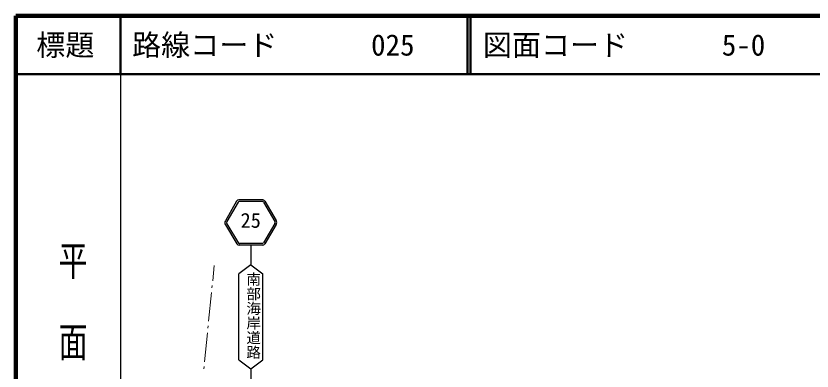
# Model space of a CAD drawing. Units: millimetres, scale not verified. Extents: x 40000 to 680000, y 20000 to 380000.
# Drawn here: x 40000 to 177059, y 318866 to 380000 of the extents above; entities that cross this region are included whole.
import ezdxf
from ezdxf.enums import TextEntityAlignment as Align

# ---------------------------------------------------------------- set-up
doc = ezdxf.new("R2010")
doc.units = ezdxf.units.MM
doc.header["$LTSCALE"] = 1000
for name, color, linetype, lineweight in [('M-BMK-HTXT', 7, 'Continuous', 13), ('M-STR-STRC', 7, 'Continuous', 25), ('M-TTL', 2, 'Continuous', 140), ('M-TTL-BAND', 7, 'Continuous', 25), ('M-TTL-TXT', 7, 'Continuous', 50)]:
    doc.layers.add(name, color=color, linetype=linetype, lineweight=lineweight)
doc.styles.add('@ＭＳ ゴシック', font='')
doc.styles.add('ＭＳ ゴシック', font='')
doc.styles.get('@ＭＳ ゴシック').set_extended_font_data('@MS Gothic')
doc.styles.get('ＭＳ ゴシック').set_extended_font_data('MS Gothic')

msp = doc.modelspace()

# ---------------------------------------------------------------- linework, layer by layer
at = {"layer": 'M-BMK-HTXT'}
for p, q in [((73870, 334403), (74135, 337043)), ((73750, 333210), (73790, 333608)), ((73170, 327439), (73670, 332414)), ((73050, 326245), (73090, 326643)), ((72470, 320474), (72970, 325449)), ((72349, 319280), (72389, 319678))]:
    msp.add_line(p, q, dxfattribs=at)
at = {"layer": 'M-STR-STRC'}
for p, q in [((77982, 348094), (76051, 344751)), ((78242, 347944), (76311, 344601)), ((82599, 347962), (84558, 344635)), ((82858, 348114), (84816, 344787)), ((76060, 344063), (78040, 340756)), ((76317, 344217), (78297, 340910)), ((84554, 344251), (82602, 340928)), ((84813, 344099), (82861, 340776)), ((80452, 340521), (80452, 337135)), ((80452, 337135), (78382, 335597)), ((80452, 337135), (82523, 335597)), ((78382, 320787), (78382, 335597)), ((82523, 320787), (82523, 335597)), ((80452, 319249), (80452, 315661))]:
    msp.add_line(p, q, dxfattribs=at)
for points in [[(82483, 348364), (80419, 348347), (78355, 348347)], [(82450, 348063), (80421, 348047), (78390, 348047)], [(82485, 340538), (80452, 340521), (78417, 340521)], [(82445, 340837), (80450, 340821), (78454, 340821)], [(78382, 320787), (80452, 319249), (82523, 320787)]]:
    msp.add_lwpolyline(points, dxfattribs=at)
for centre, radius, start, end in [((78372, 347920), 427, 92.29572, 156.02366), ((82469, 347937), 427, 24.44946, 88.1774), ((78412, 347857), 191, 96.53703, 152.95737), ((82430, 347873), 191, 27.51575, 83.93609), ((76678, 344415), 711, 151.80974, 209.66878), ((76678, 344415), 412, 151.80974, 209.66878), ((84192, 344446), 412, 330.80435, 28.66338), ((84192, 344446), 711, 330.80435, 28.66338), ((78530, 341123), 612, 216.76349, 259.34701), ((78466, 341024), 203, 214.0004, 273.155), ((82433, 341040), 203, 267.31812, 326.47272), ((82367, 341138), 612, 281.12611, 323.70964)]:
    msp.add_arc(centre, radius, start, end, dxfattribs=at)
at = {"layer": 'M-TTL'}
for p, q in [((40000, 380000), (40000, 20000)), ((680000, 380000), (40000, 380000))]:
    msp.add_line(p, q, dxfattribs=at)
at = {"layer": 'M-TTL-BAND'}
msp.add_line((58000, 370000), (58000, 20000), dxfattribs=at)
at = {"layer": 'M-TTL-TXT'}
for p, q in [((58000, 380000), (58000, 370000)), ((117750, 380000), (117750, 370000)), ((118250, 380000), (118250, 370000)), ((40000, 370000), (680000, 370000))]:
    msp.add_line(p, q, dxfattribs=at)

# ---------------------------------------------------------------- texts
at = {"layer": 'M-STR-STRC', "style": 'ＭＳ ゴシック'}
msp.add_text('25', height=2566, dxfattribs=at).set_placement((78675, 342755), align=Align.BOTTOM_LEFT)
at = {"layer": 'M-STR-STRC', "style": '@ＭＳ ゴシック'}
for s, p in [('南', (79427, 334698)), ('部', (79427, 332182)), ('海', (79427, 329667)), ('岸', (79427, 327151)), ('道', (79427, 324636)), ('路', (79427, 322120))]:
    msp.add_text(s, height=1833, rotation=270, dxfattribs=at).set_placement(p, align=Align.BOTTOM_CENTER)
at = {"layer": 'M-TTL-BAND', "style": '@ＭＳ ゴシック', "width": 1.4}
msp.add_text('平  面  図', height=3666, rotation=270, dxfattribs=at).set_placement((49777, 306475), align=Align.MIDDLE_RIGHT)
at = {"layer": 'M-TTL-TXT', "style": 'ＭＳ ゴシック'}
msp.add_text('標題', height=3666, dxfattribs=at).set_placement((48500, 375000), align=Align.MIDDLE_CENTER)
for s, p in [('路線コード', (60000, 375000)), ('図面コード', (120380, 375000)), ('025', (101142, 375000)), ('5-0', (161521, 375000))]:
    msp.add_text(s, height=3666, dxfattribs=at).set_placement(p, align=Align.MIDDLE_LEFT)

doc.saveas('drawing.dxf')
